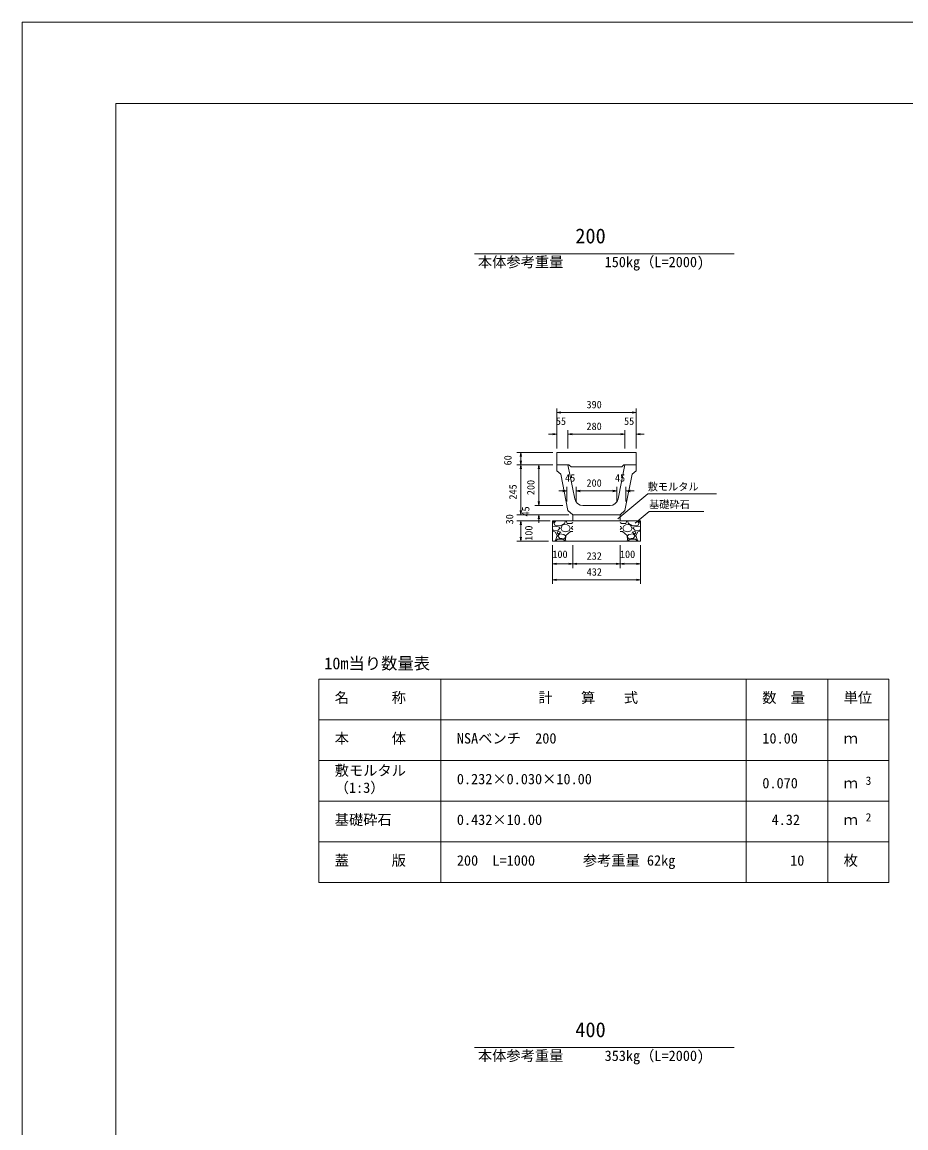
# Model space of a CAD drawing. Units: millimetres on the paper. Extents: x 0 to 841, y 0 to 594.
# Drawn here: x 0 to 217.1, y 322.4 to 594 of the extents above; entities that cross this region are included whole.
import ezdxf
from ezdxf.enums import TextEntityAlignment as Align

# ---------------------------------------------------------------- set-up
doc = ezdxf.new("R2010")
doc.units = ezdxf.units.MM
for name, color, linetype, lineweight in [('D-MTR-FRAM（材料表図枠）', 2, 'Continuous', 18), ('D-STR-DIM（寸法）', 7, 'Continuous', 18), ('D-STR-HTXT（旗揚げ）', 7, 'Continuous', 18), ('D-STR-STRn（構造物）', 7, 'Continuous', 18), ('D-STR（構造物外形線）', 1, 'Continuous', 18), ('D-TTL(外枠）', 2, 'Continuous', 18), ('DEFPOINTS_2', 8, 'Continuous', 18)]:
    doc.layers.add(name, color=color, linetype=linetype, lineweight=lineweight)
for name, color, linetype in [('D-MTR-TXT(文字列）', 7, 'Continuous'), ('D-MTR（材料表タイトル）', 7, 'Continuous'), ('D-STR-TXT（文字）', 7, 'Continuous'), ('D-TTL-TXT（文字）', 7, 'Continuous')]:
    doc.layers.add(name, color=color, linetype=linetype)
doc.styles.add('ＭＳ ゴシック', font='')
doc.styles.get('ＭＳ ゴシック').set_extended_font_data('MS Gothic')

msp = doc.modelspace()

# ---------------------------------------------------------------- linework, layer by layer
at = {"layer": 'D-MTR-FRAM（材料表図枠）'}
for p, q in [((72.846, 432.604), (212.846, 432.604)), ((72.846, 382.604), (72.846, 432.604)), ((102.846, 382.604), (102.846, 432.604)), ((177.846, 382.604), (177.846, 432.604)), ((197.846, 400.604), (197.846, 432.604)), ((197.846, 382.604), (197.846, 432.604)), ((212.846, 382.604), (212.846, 432.604)), ((72.846, 422.604), (212.846, 422.604)), ((72.846, 412.604), (212.846, 412.604)), ((72.846, 402.604), (212.846, 402.604)), ((72.846, 392.604), (212.846, 392.604)), ((72.846, 382.604), (212.846, 382.604))]:
    msp.add_line(p, q, dxfattribs=at)
at = {"layer": 'D-STR-DIM（寸法）'}
for p, q in [((131.31, 489.25), (131.31, 499.092)), ((131.31, 498.092), (132.31, 498.259)), ((132.31, 497.926), (131.31, 498.092)), ((131.31, 498.092), (132.31, 498.092)), ((149.81, 498.092), (132.31, 498.092)), ((149.81, 498.259), (150.81, 498.092)), ((150.81, 498.092), (149.81, 497.926)), ((150.81, 498.092), (149.81, 498.092)), ((150.81, 489.25), (150.81, 499.092)), ((130.31, 492.75), (129.31, 492.75)), ((130.31, 492.917), (131.31, 492.75)), ((131.31, 492.75), (130.31, 492.584)), ((131.31, 492.75), (130.31, 492.75)), ((131.31, 489.25), (131.31, 493.75)), ((134.06, 489.25), (134.06, 493.75)), ((134.06, 489.25), (134.06, 493.75)), ((134.06, 492.75), (135.06, 492.917)), ((134.06, 492.75), (135.06, 492.917)), ((135.06, 492.584), (134.06, 492.75)), ((134.06, 492.75), (135.06, 492.75)), ((135.06, 492.584), (134.06, 492.75)), ((134.06, 492.75), (135.06, 492.75)), ((147.06, 492.75), (135.06, 492.75)), ((135.06, 492.75), (136.06, 492.75)), ((147.06, 492.75), (146.06, 492.75)), ((147.06, 492.917), (148.06, 492.75)), ((147.06, 492.917), (148.06, 492.75)), ((148.06, 492.75), (147.06, 492.584)), ((148.06, 492.75), (147.06, 492.75)), ((148.06, 492.75), (147.06, 492.584)), ((148.06, 492.75), (147.06, 492.75)), ((148.06, 489.25), (148.06, 493.75)), ((148.06, 489.25), (148.06, 493.75)), ((150.81, 489.25), (150.81, 493.75)), ((150.81, 492.75), (151.81, 492.917)), ((151.81, 492.584), (150.81, 492.75)), ((150.81, 492.75), (151.81, 492.75)), ((151.81, 492.75), (152.81, 492.75)), ((130.31, 488.25), (121.499, 488.25)), ((122.332, 487.25), (122.499, 488.25)), ((122.499, 485.25), (122.332, 486.25)), ((122.499, 488.25), (122.665, 487.25)), ((122.499, 488.25), (122.499, 487.25)), ((122.499, 487.25), (122.499, 486.25)), ((122.665, 486.25), (122.499, 485.25)), ((122.499, 485.25), (122.499, 486.25)), ((130.31, 485.25), (121.499, 485.25)), ((130.31, 485.25), (121.499, 485.25)), ((122.332, 484.25), (122.499, 485.25)), ((122.499, 485.25), (122.665, 484.25)), ((122.499, 485.25), (122.499, 484.25)), ((122.499, 484.25), (122.499, 474)), ((130.31, 485.25), (125.888, 485.25)), ((126.721, 484.25), (126.888, 485.25)), ((126.888, 485.25), (127.055, 484.25)), ((126.888, 485.25), (126.888, 484.25)), ((126.888, 484.25), (126.888, 476.25)), ((132.81, 478.815), (131.81, 478.815)), ((132.81, 478.982), (133.81, 478.815)), ((133.81, 478.815), (132.81, 478.649)), ((133.81, 478.815), (132.81, 478.815)), ((133.81, 476.25), (133.81, 479.815)), ((136.06, 476.25), (136.06, 479.815)), ((136.06, 476.25), (136.06, 479.815)), ((136.06, 478.815), (137.06, 478.982)), ((136.06, 478.815), (137.06, 478.982)), ((137.06, 478.649), (136.06, 478.815)), ((136.06, 478.815), (137.06, 478.815)), ((137.06, 478.649), (136.06, 478.815)), ((136.06, 478.815), (137.06, 478.815)), ((137.06, 478.815), (138.06, 478.815)), ((145.06, 478.815), (137.06, 478.815)), ((145.06, 478.815), (144.06, 478.815)), ((145.06, 478.982), (146.06, 478.815)), ((145.06, 478.982), (146.06, 478.815)), ((146.06, 478.815), (145.06, 478.649)), ((146.06, 478.815), (145.06, 478.815)), ((146.06, 478.815), (145.06, 478.649)), ((146.06, 478.815), (145.06, 478.815)), ((146.06, 476.25), (146.06, 479.815)), ((146.06, 476.25), (146.06, 479.815)), ((148.31, 476.25), (148.31, 479.815)), ((148.31, 478.815), (149.31, 478.982)), ((149.31, 478.649), (148.31, 478.815)), ((148.31, 478.815), (149.31, 478.815)), ((149.31, 478.815), (150.31, 478.815)), ((126.888, 475.25), (126.721, 476.25)), ((126.888, 475.25), (126.721, 476.25)), ((126.888, 476.25), (126.888, 477.25)), ((127.055, 476.25), (126.888, 475.25)), ((126.888, 475.25), (126.888, 476.25)), ((127.055, 476.25), (126.888, 475.25)), ((126.888, 475.25), (126.888, 476.25)), ((134.26, 473), (121.499, 473)), ((134.26, 473), (121.499, 473)), ((134.26, 473), (121.499, 473)), ((122.499, 473), (122.332, 474)), ((122.499, 473), (122.332, 474)), ((122.499, 473), (122.332, 474)), ((122.499, 474), (122.499, 475)), ((122.499, 474), (122.499, 475)), ((122.665, 474), (122.499, 473)), ((122.499, 473), (122.499, 474)), ((122.665, 474), (122.499, 473)), ((122.499, 473), (122.499, 474)), ((122.665, 474), (122.499, 473)), ((122.499, 473), (122.499, 474)), ((132.81, 475.25), (125.888, 475.25)), ((132.81, 475.25), (125.888, 475.25)), ((134.26, 473), (125.888, 473)), ((126.721, 472), (126.888, 473)), ((126.888, 473), (127.055, 472)), ((126.888, 473), (126.888, 472)), ((129.26, 471.5), (121.499, 471.5)), ((129.26, 471.5), (121.499, 471.5)), ((129.71, 471.5), (121.499, 471.5)), ((122.332, 470.5), (122.499, 471.5)), ((122.332, 470.5), (122.499, 471.5)), ((122.332, 470.5), (122.499, 471.5)), ((122.499, 471.5), (122.665, 470.5)), ((122.499, 471.5), (122.499, 470.5)), ((122.499, 471.5), (122.665, 470.5)), ((122.499, 471.5), (122.499, 470.5)), ((122.499, 471.5), (122.665, 470.5)), ((122.499, 471.5), (122.499, 470.5)), ((122.499, 470.5), (122.499, 469.5)), ((122.499, 470.5), (122.499, 469.5)), ((122.499, 470.5), (122.499, 467.5)), ((126.888, 472), (126.888, 471)), ((122.499, 466.5), (122.332, 467.5)), ((122.665, 467.5), (122.499, 466.5)), ((122.499, 466.5), (122.499, 467.5)), ((129.26, 466.5), (121.499, 466.5)), ((130.26, 465.5), (130.26, 455.971)), ((130.26, 465.5), (130.26, 459.889)), ((135.26, 465.5), (135.26, 459.889)), ((135.26, 465.5), (135.26, 459.889)), ((146.86, 465.5), (146.86, 459.889)), ((146.86, 465.5), (146.86, 459.889)), ((151.86, 465.5), (151.86, 459.889)), ((151.86, 465.5), (151.86, 455.971)), ((130.26, 460.889), (131.26, 461.055)), ((131.26, 460.722), (130.26, 460.889)), ((130.26, 460.889), (131.26, 460.889)), ((134.26, 460.889), (131.26, 460.889)), ((134.26, 461.055), (135.26, 460.889)), ((135.26, 460.889), (134.26, 460.722)), ((135.26, 460.889), (134.26, 460.889)), ((135.26, 460.889), (136.26, 461.055)), ((136.26, 460.722), (135.26, 460.889)), ((135.26, 460.889), (136.26, 460.889)), ((145.86, 460.889), (136.26, 460.889)), ((145.86, 461.055), (146.86, 460.889)), ((146.86, 460.889), (145.86, 460.722)), ((146.86, 460.889), (145.86, 460.889)), ((146.86, 460.889), (147.86, 461.055)), ((147.86, 460.722), (146.86, 460.889)), ((146.86, 460.889), (147.86, 460.889)), ((147.86, 460.889), (150.86, 460.889)), ((150.86, 461.055), (151.86, 460.889)), ((151.86, 460.889), (150.86, 460.722)), ((151.86, 460.889), (150.86, 460.889)), ((130.26, 456.971), (131.26, 457.138)), ((131.26, 456.804), (130.26, 456.971)), ((130.26, 456.971), (131.26, 456.971)), ((150.86, 456.971), (131.26, 456.971)), ((150.86, 457.138), (151.86, 456.971)), ((151.86, 456.971), (150.86, 456.804)), ((151.86, 456.971), (150.86, 456.971))]:
    msp.add_line(p, q, dxfattribs=at)
at = {"layer": 'D-STR-HTXT（旗揚げ）'}
for p, q in [((111.108, 537.096), (174.892, 537.096)), ((146.304, 471.965), (153.647, 478.135)), ((170.503, 478.135), (153.647, 478.135)), ((150.544, 470.888), (153.983, 473.771)), ((167.457, 473.771), (153.983, 473.771)), ((111.108, 342.096), (174.892, 342.096))]:
    msp.add_line(p, q, dxfattribs=at)
at = {"layer": 'D-STR-STRn（構造物）'}
for p, q in [((135.26, 473), (135.26, 471.5)), ((146.86, 473), (146.86, 471.5)), ((135.26, 471.5), (130.26, 471.5)), ((130.26, 471.5), (130.26, 466.5)), ((130.26, 471.065), (130.823, 471.5)), ((131.023, 470.192), (130.26, 470.112)), ((130.569, 470.948), (131.066, 471.5)), ((130.928, 470.345), (130.578, 470.945)), ((132.165, 470.258), (130.915, 470.358)), ((132.017, 469.951), (131.017, 470.201)), ((132.069, 469.695), (132.019, 469.945)), ((133.221, 470.794), (132.171, 470.244)), ((132.367, 469.697), (132.667, 470.397)), ((132.669, 470.398), (133.469, 470.648)), ((133.42, 471.497), (133.22, 470.797)), ((133.467, 470.647), (134.267, 470.347)), ((133.591, 471.5), (133.86, 470.859)), ((133.866, 470.845), (134.916, 470.795)), ((134.269, 470.346), (134.569, 469.696)), ((134.918, 469.699), (135.068, 470.099)), ((134.919, 470.801), (135.26, 471.065)), ((135.26, 470.112), (135.073, 470.092)), ((151.86, 471.5), (135.26, 471.5)), ((146.86, 471.5), (151.86, 471.5)), ((147.201, 470.801), (146.86, 471.065)), ((146.86, 470.112), (147.047, 470.092)), ((147.202, 469.699), (147.052, 470.099)), ((148.254, 470.845), (147.204, 470.795)), ((147.851, 470.346), (147.551, 469.696)), ((148.653, 470.647), (147.853, 470.347)), ((148.529, 471.5), (148.26, 470.859)), ((149.451, 470.398), (148.651, 470.648)), ((148.7, 471.497), (148.9, 470.797)), ((148.899, 470.794), (149.949, 470.244)), ((149.752, 469.697), (149.452, 470.397)), ((149.954, 470.258), (151.204, 470.358)), ((150.051, 469.695), (150.101, 469.945)), ((150.103, 469.951), (151.103, 470.201)), ((151.551, 470.948), (151.054, 471.5)), ((151.097, 470.192), (151.86, 470.112)), ((151.191, 470.345), (151.541, 470.945)), ((151.86, 471.065), (151.297, 471.5)), ((151.86, 471.5), (151.86, 466.5)), ((130.467, 469.114), (130.26, 469.34)), ((130.87, 468.793), (130.26, 468.844)), ((131.615, 469.201), (130.465, 469.101)), ((131.43, 467.901), (130.88, 468.801)), ((131.019, 466.646), (131.419, 467.896)), ((131.367, 468.748), (131.567, 468.248)), ((131.718, 468.896), (131.368, 468.746)), ((131.567, 468.249), (132.317, 468.699)), ((131.567, 467.8), (131.967, 467.2)), ((132.068, 468.298), (131.568, 467.798)), ((132.069, 469.698), (131.619, 469.198)), ((132.32, 468.699), (131.72, 468.899)), ((133.074, 468.151), (132.074, 468.301)), ((132.314, 469.699), (132.614, 468.999)), ((132.615, 468.994), (133.465, 468.744)), ((133.479, 467.787), (133.079, 468.137)), ((133.22, 467.048), (133.47, 467.498)), ((133.516, 467.85), (133.466, 466.8)), ((133.469, 467.498), (133.469, 467.798)), ((133.471, 468.745), (134.321, 468.995)), ((134.67, 468.897), (133.52, 467.847)), ((134.317, 469), (134.567, 469.7)), ((135.26, 468.844), (134.67, 468.893)), ((135.26, 469.34), (134.917, 469.714)), ((146.86, 469.34), (147.203, 469.714)), ((146.86, 468.844), (147.45, 468.893)), ((147.45, 468.897), (148.6, 467.847)), ((147.803, 469), (147.553, 469.7)), ((148.649, 468.745), (147.799, 468.995)), ((148.604, 467.85), (148.654, 466.8)), ((148.641, 467.787), (149.041, 468.137)), ((148.9, 467.048), (148.65, 467.498)), ((148.651, 467.498), (148.651, 467.798)), ((149.505, 468.994), (148.655, 468.744)), ((149.046, 468.151), (150.046, 468.301)), ((149.806, 469.699), (149.506, 468.999)), ((149.8, 468.699), (150.4, 468.899)), ((150.553, 468.249), (149.803, 468.699)), ((150.051, 469.698), (150.501, 469.198)), ((150.052, 468.298), (150.552, 467.798)), ((150.553, 467.8), (150.153, 467.2)), ((150.402, 468.896), (150.752, 468.746)), ((150.505, 469.201), (151.655, 469.101)), ((150.753, 468.748), (150.553, 468.248)), ((150.69, 467.901), (151.24, 468.801)), ((151.101, 466.646), (150.701, 467.896)), ((151.25, 468.793), (151.86, 468.844)), ((151.653, 469.114), (151.86, 469.34)), ((130.26, 466.5), (151.86, 466.5)), ((130.823, 466.5), (131.019, 466.651)), ((131.066, 466.5), (131.469, 466.948)), ((131.469, 466.948), (132.769, 466.948)), ((131.97, 467.196), (133.22, 467.046)), ((132.767, 466.959), (133.417, 466.509)), ((133.46, 466.809), (133.591, 466.5)), ((148.66, 466.809), (148.529, 466.5)), ((149.353, 466.959), (148.703, 466.509)), ((150.15, 467.196), (148.9, 467.046)), ((150.651, 466.948), (149.351, 466.948)), ((151.054, 466.5), (150.651, 466.948)), ((151.297, 466.5), (151.101, 466.651))]:
    msp.add_line(p, q, dxfattribs=at)
at = {"layer": 'D-STR（構造物外形線）'}
for p, q in [((150.81, 488.25), (131.31, 488.25)), ((131.31, 485.25), (131.31, 488.25)), ((150.81, 488.25), (150.81, 485.25)), ((134.06, 485.25), (131.31, 485.25)), ((131.31, 485.25), (131.31, 483.75)), ((134.31, 485.25), (131.31, 485.25)), ((131.31, 483.75), (132.271, 482.943)), ((134.06, 485.25), (135.738, 476.858)), ((134.31, 485.25), (134.81, 484.75)), ((134.81, 484.75), (147.31, 484.75)), ((146.382, 476.858), (148.06, 485.25)), ((147.31, 484.75), (147.81, 485.25)), ((147.81, 485.25), (150.81, 485.25)), ((148.06, 485.25), (150.81, 485.25)), ((150.81, 483.75), (149.849, 482.943)), ((150.81, 485.25), (150.81, 483.75)), ((132.271, 482.943), (134.06, 474)), ((148.06, 474), (149.849, 482.943)), ((134.06, 474), (135.26, 473)), ((135.26, 473), (146.86, 473)), ((137.7, 475.25), (144.42, 475.25)), ((148.06, 474), (146.86, 473))]:
    msp.add_line(p, q, dxfattribs=at)
for centre, start, end in [((137.7, 477.25), 191.30993, 270), ((144.42, 477.25), 270, 348.69007)]:
    msp.add_arc(centre, 2, start, end, dxfattribs=at)
at = {"layer": 'D-TTL(外枠）'}
for p, q in [((23, 574), (818, 574)), ((23, 20), (23, 574))]:
    msp.add_line(p, q, dxfattribs=at)
at = {"layer": 'DEFPOINTS_2'}
for p, q in [((0, 594), (841, 594)), ((0, 0), (0, 594))]:
    msp.add_line(p, q, dxfattribs=at)

# ---------------------------------------------------------------- texts
at = {"layer": 'D-MTR-TXT(文字列）', "style": 'ＭＳ ゴシック'}
for s, height, p in [('本体参考重量', 2.566, (111.939, 533.03)), ('150kg（L=2000)', 2.566, (143.059, 533.03)), ('名\u3000\u3000\u3000称', 2.566, (76.769, 426.007)), ('計\u3000\u3000算\u3000\u3000式', 2.566, (126.777, 426.007)), ('数\u3000量', 2.566, (181.769, 426.007)), ('単位', 2.566, (201.769, 426.007)), ('本\u3000\u3000\u3000体', 2.566, (76.769, 416.007)), ('NSAベンチ\u3000200', 2.566, (106.769, 416.007)), ('10.00', 2.566, (181.796, 416.007)), ('ｍ', 2.566, (201.769, 416.007)), ('敷モルタル', 2.566, (76.769, 408.107)), ('（1:3）', 2.566, (76.769, 403.885)), ('0.232×0.030×10.00', 2.566, (106.769, 406.007)), ('0.070', 2.566, (181.796, 405.007)), ('ｍ', 2.566, (201.769, 405.007)), ('3', 2.053, (207.171, 406.011)), ('基礎砕石', 2.566, (76.769, 396.007)), ('0.432×10.00', 2.566, (106.769, 396.007)), ('4.32', 2.566, (184.07, 396.007)), ('2', 2.053, (207.171, 397.011)), ('ｍ', 2.566, (201.769, 396.007)), ('蓋\u3000\u3000\u3000版', 2.566, (76.769, 386.007)), ('200\u3000L=1000  ', 2.566, (106.769, 386.007)), ('参考重量 62kg', 2.566, (137.706, 386.007)), ('10', 2.566, (188.618, 386.007)), ('枚', 2.566, (201.769, 386.007)), ('本体参考重量', 2.566, (111.939, 338.03)), ('353kg（L=2000)', 2.566, (143.059, 338.03))]:
    msp.add_text(s, height=height, dxfattribs=at).set_placement(p, align=Align.BOTTOM_LEFT)
at = {"layer": 'D-MTR（材料表タイトル）', "style": 'ＭＳ ゴシック'}
msp.add_text('10m当り数量表', height=2.933, dxfattribs=at).set_placement((74.188, 434.129), align=Align.BOTTOM_LEFT)
at = {"layer": 'D-STR-DIM（寸法）', "style": 'ＭＳ ゴシック'}
for s, p in [('390', (138.617, 498.592)), ('55', (131.086, 494.5)), ('280', (138.611, 493.25)), ('55', (147.836, 494.5)), ('45', (133.355, 480.565)), ('200', (138.611, 479.315)), ('45', (145.605, 480.565)), ('100', (130.228, 461.803)), ('232', (138.636, 461.389)), ('100', (146.828, 461.803)), ('432', (138.662, 457.471))]:
    msp.add_text(s, height=1.833, dxfattribs=at).set_placement(p, align=Align.BOTTOM_LEFT)
for s, p in [('60', (120.749, 485.1)), ('200', (126.388, 477.801)), ('245', (121.999, 476.708)), ('30', (121.17, 470.619)), ('30', (121.17, 470.619)), ('45', (125.138, 472.545)), ('100', (125.893, 466.591))]:
    msp.add_text(s, height=1.833, rotation=90, dxfattribs=at).set_placement(p, align=Align.BOTTOM_LEFT)
at = {"layer": 'D-STR-TXT（文字）', "style": 'ＭＳ ゴシック'}
for s, p in [('敷モルタル', (153.647, 478.387)), ('基礎砕石', (153.983, 474.023))]:
    msp.add_text(s, height=1.833, dxfattribs=at).set_placement(p, align=Align.BOTTOM_LEFT)
at = {"layer": 'D-TTL-TXT（文字）', "style": 'ＭＳ ゴシック'}
for s, p in [('200', (135.856, 538.545)), ('400', (135.856, 343.545))]:
    msp.add_text(s, height=3.666, dxfattribs=at).set_placement(p, align=Align.BOTTOM_LEFT)

doc.saveas('drawing.dxf')
